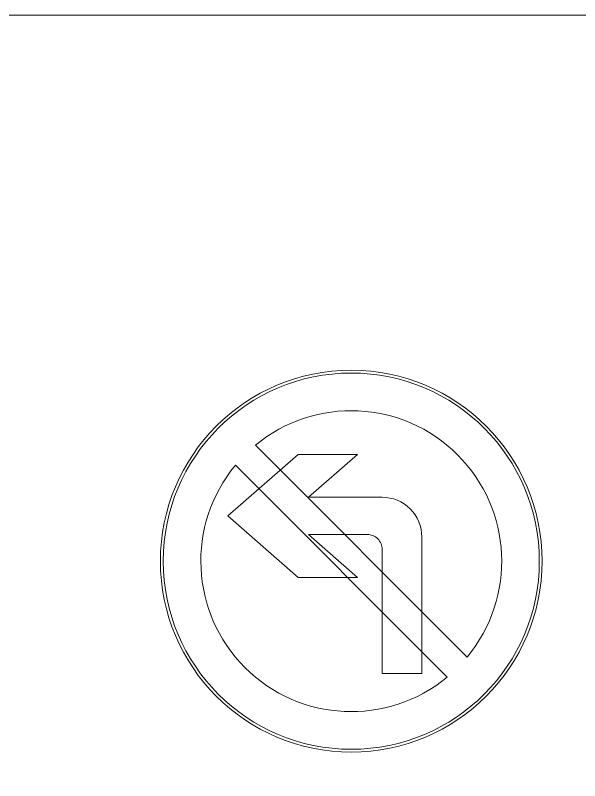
# Model space of a CAD drawing. Header units: millimetres. Extents: x 1182829 to 1183704, y -71582 to -71209.
# Drawn here: x 1182848.84 to 1182853.35, y -71526.86 to -71520.76 of the extents above; entities that cross this region are included whole.
import ezdxf

# ---------------------------------------------------------------- set-up
doc = ezdxf.new("R2010")
doc.units = ezdxf.units.MM
doc.layers.get('0').update_dxf_attribs({"lineweight": 9})

msp = doc.modelspace()

# ---------------------------------------------------------------- linework, layer by layer
msp.add_lwpolyline([(1182828.8324, -71520.7604), (1182885.9571, -71520.7604), (1182885.9571, -71572.0922), (1182828.8324, -71572.0922)], close=True)
for points in [[(1182852.4486, -71525.8787, 0.910259), (1182850.7591, -71524.1892)], [(1182850.6, -71524.3483, 0.910259), (1182852.2895, -71526.0378)], [(1182852.0873, -71524.9205, 0.414214), (1182851.7705, -71524.6037)], [(1182851.7705, -71525.0195, 0.414214), (1182851.6517, -71524.9007)]]:
    msp.add_lwpolyline(points, format="xyb")
for points in [[(1182850.7591, -71524.1892), (1182852.4486, -71525.8787)], [(1182850.5407, -71524.7522), (1182851.1012, -71524.2618)], [(1182851.1012, -71524.2618), (1182851.5728, -71524.2618)], [(1182851.182, -71524.6037), (1182851.5728, -71524.2618)], [(1182850.6, -71524.3483), (1182852.2895, -71526.0378)], [(1182851.7705, -71524.6037), (1182851.182, -71524.6037)], [(1182850.5407, -71524.7522), (1182851.1012, -71525.2426)], [(1182851.6517, -71524.9007), (1182851.182, -71524.9007)], [(1182851.182, -71524.9007), (1182851.5728, -71525.2426)], [(1182852.0873, -71526.0082), (1182852.0873, -71524.9205)], [(1182851.7705, -71526.0082), (1182851.7705, -71525.0195)], [(1182851.1012, -71525.2426), (1182851.5728, -71525.2426)], [(1182852.0873, -71526.0082), (1182851.7705, -71526.0082)]]:
    msp.add_lwpolyline(points)
for radius in [1.5225, 1.5]:
    msp.add_circle((1182851.5243, -71525.1135), radius)

doc.saveas('drawing.dxf')
